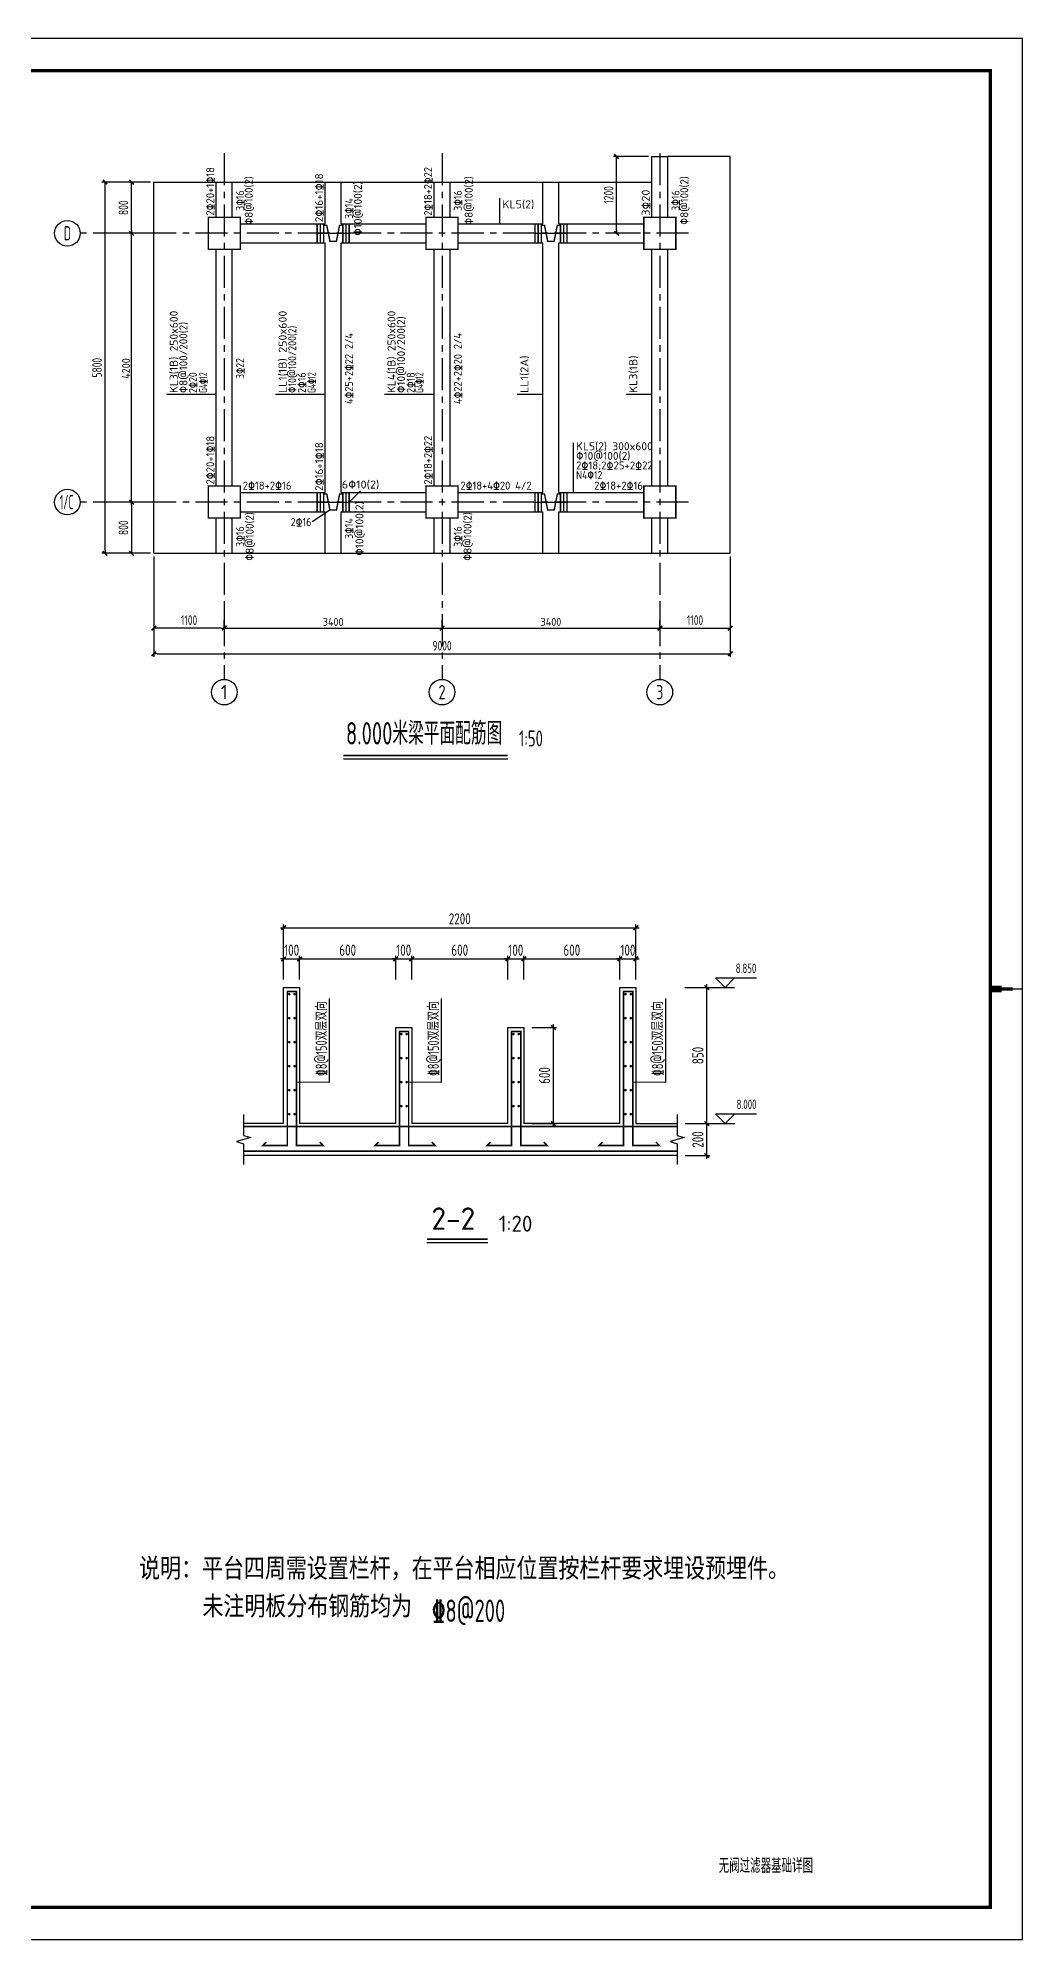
# Model space of a CAD drawing. Extents: x 665703 to 1047784, y -160603 to 92239.
# Drawn here: x 917713 to 948469, y -159392 to -99957 of the extents above; entities that cross this region are included whole.
import ezdxf
from ezdxf.enums import TextEntityAlignment as Align

# ---------------------------------------------------------------- set-up
doc = ezdxf.new("R2010")
doc.units = 0
doc.header["$LTSCALE"] = 800
doc.linetypes.add('CENTER', pattern=[2, 1.25, -0.25, 0.25, -0.25])
doc.layers.get('0').update_dxf_attribs({"linetype": 'CONTINUOUS'})
doc.layers.get('Defpoints').update_dxf_attribs({"linetype": 'CONTINUOUS'})
for name, color, linetype in [('AXIS', 4, 'CENTER'), ('DIM', 2, 'CONTINUOUS'), ('NUM', 7, 'CONTINUOUS'), ('REIN', 1, 'CONTINUOUS'), ('TEXT', 7, 'CONTINUOUS'), ('THIN', 7, 'CONTINUOUS'), ('TK', 7, 'CONTINUOUS'), ('中粗', 3, 'CONTINUOUS'), ('垂直标注', 2, 'CONTINUOUS'), ('垂直钢筋', 7, 'CONTINUOUS'), ('柱', 2, 'CONTINUOUS'), ('水平标注', 2, 'CONTINUOUS'), ('水平钢筋', 7, 'CONTINUOUS'), ('轴线__轴线号和轴圈', 7, 'CONTINUOUS'), ('附加吊筋', 1, 'CONTINUOUS'), ('附加吊筋标', 7, 'CONTINUOUS'), ('附加箍筋', 1, 'CONTINUOUS'), ('附加箍筋标', 7, 'CONTINUOUS')]:
    doc.layers.add(name, color=color, linetype=linetype)
doc.styles.get("Standard").update_dxf_attribs({"font": 'tssdeng.shx', "width": 0.7, "bigfont": 'tssdchn.shx'})
doc.styles.add('title1', font='SIMHEI.TTF', dxfattribs={"width": 0.8})
doc.styles.add('TSSD_Dimension', font='Tssdeng.shx', dxfattribs={"width": 0.75, "bigfont": 'hztxt.shx'})
doc.styles.add('TSSD_Label', font='Tssdeng.shx', dxfattribs={"width": 0.7, "bigfont": 'hztxt.shx'})
doc.styles.add('TSSD_Norm', font='Tssdeng.shx', dxfattribs={"bigfont": 'hztxt.shx'})
doc.dimstyles.new('TSSD_20_100', dxfattribs={"dimtxt": 350, "dimasz": 100, "dimexe": 100, "dimexo": 250, "dimgap": 100, "dimtad": 1, "dimdec": 0, "dimlfac": 0.2, "dimzin": 0, "dimdsep": 46, "dimtxsty": 'TSSD_Dimension', "dimblk": 'ARCHTICK', "dimcen": 0, "dimdle": 100, "dimclrt": 7, "dimadec": 0, "dimazin": 0, "dimtfac": 1, "dimtdec": 0, "dimtix": 1, "dimtmove": 2, "dimatfit": 3, "dimldrblk": 'ARCHTICK', "dimfxl": 0, "dimtolj": 1, "dimtzin": 0, "dimarcsym": 0})
doc.dimstyles.new('TSSD_50_100', dxfattribs={"dimtxt": 300, "dimasz": 100, "dimexe": 100, "dimexo": 100, "dimgap": 100, "dimtad": 1, "dimdec": 0, "dimlfac": 0.5, "dimzin": 0, "dimdsep": 46, "dimtxsty": 'TSSD_Dimension', "dimblk": '_tsdbk', "dimcen": 0, "dimdle": 100, "dimclrt": 7, "dimadec": 0, "dimazin": 0, "dimtfac": 1, "dimtdec": 0, "dimtix": 1, "dimtmove": 2, "dimatfit": 3, "dimldrblk": '_tsdbk', "dimfxl": 0, "dimtolj": 1, "dimtzin": 0, "dimarcsym": 0})

# ---------------------------------------------------------------- blocks, each defined once
blk = doc.blocks.new('_tsdbk')
blk.add_line((-1, 0), (0, 0))
blk.add_lwpolyline([(-0.7, -0.7, 0.5, 0.5, 0), (0.7, 0.7, 0.5, 0.5, 0)], format="xyseb")
blk = doc.blocks.new('*D658')
at = {"layer": 'Defpoints', "color": 0, "transparency": 16777216}
for p in [(921329, -117460), (923529, -117460), (921329, -118397)]:
    blk.add_point(p, dxfattribs=at)
at = {"layer": 'DIM', "color": 0, "lineweight": -2, "transparency": 16777216}
for p, q in [((921329, -117560), (921329, -118497)), ((923529, -117560), (923529, -118497)), ((923429, -118397), (921429, -118397))]:
    blk.add_line(p, q, dxfattribs=at)
at = {"layer": 'DIM', "color": 0, "lineweight": -2, "transparency": 16777216, "xscale": 100, "yscale": 100, "zscale": 100, "rotation": 180}
blk.add_blockref('_tsdbk', (921329, -118397), dxfattribs=at)
at = {"layer": 'DIM', "color": 0, "lineweight": -2, "transparency": 16777216, "xscale": 100, "yscale": 100, "zscale": 100}
blk.add_blockref('_tsdbk', (923529, -118397), dxfattribs=at)
at = {"layer": 'DIM', "color": 7, "transparency": 16777216, "insert": (922429, -118147), "char_height": 300, "attachment_point": 5, "style": 'TSSD_Dimension'}
blk.add_mtext('\\A1;1100', dxfattribs=at)
blk = doc.blocks.new('*D659')
at = {"layer": 'Defpoints', "color": 0, "transparency": 16777216}
for p in [(921329, -114459), (920629, -116059), (921329, -116059)]:
    blk.add_point(p, dxfattribs=at)
at = {"layer": 'DIM', "color": 0, "lineweight": -2, "transparency": 16777216}
for p, q in [((921229, -114459), (920529, -114459)), ((920629, -114559), (920629, -115959)), ((921229, -116059), (920529, -116059))]:
    blk.add_line(p, q, dxfattribs=at)
at = {"layer": 'DIM', "color": 0, "lineweight": -2, "transparency": 16777216, "xscale": 100, "yscale": 100, "zscale": 100}
for p, rotation in [((920629, -114459), 90), ((920629, -116059), 270)]:
    blk.add_blockref('_tsdbk', p, dxfattribs=dict(at, rotation=rotation))
at = {"layer": 'DIM', "color": 7, "transparency": 16777216, "insert": (920379, -115259), "char_height": 300, "attachment_point": 5, "rotation": 90, "style": 'TSSD_Dimension'}
blk.add_mtext('\\A1;800', dxfattribs=at)
blk = doc.blocks.new('*D660')
at = {"layer": 'Defpoints', "color": 0, "transparency": 16777216}
for p in [(937129, -117460), (939329, -117460), (939329, -118397)]:
    blk.add_point(p, dxfattribs=at)
at = {"layer": 'DIM', "color": 0, "lineweight": -2, "transparency": 16777216}
for p, q in [((937129, -117560), (937129, -118497)), ((939329, -117560), (939329, -118497)), ((937229, -118397), (939229, -118397))]:
    blk.add_line(p, q, dxfattribs=at)
at = {"layer": 'DIM', "color": 0, "lineweight": -2, "transparency": 16777216, "xscale": 100, "yscale": 100, "zscale": 100, "rotation": 180}
blk.add_blockref('_tsdbk', (937129, -118397), dxfattribs=at)
at = {"layer": 'DIM', "color": 0, "lineweight": -2, "transparency": 16777216, "xscale": 100, "yscale": 100, "zscale": 100}
blk.add_blockref('_tsdbk', (939329, -118397), dxfattribs=at)
at = {"layer": 'DIM', "color": 7, "transparency": 16777216, "insert": (938229, -118147), "char_height": 300, "attachment_point": 5, "style": 'TSSD_Dimension'}
blk.add_mtext('\\A1;1100', dxfattribs=at)
blk = doc.blocks.new('*D661')
at = {"layer": 'Defpoints', "color": 0, "transparency": 16777216}
for p in [(920629, -104459), (921329, -104459), (921329, -106059)]:
    blk.add_point(p, dxfattribs=at)
at = {"layer": 'DIM', "color": 0, "lineweight": -2, "transparency": 16777216}
for p, q in [((921229, -104459), (920529, -104459)), ((920629, -105959), (920629, -104559)), ((921229, -106059), (920529, -106059))]:
    blk.add_line(p, q, dxfattribs=at)
at = {"layer": 'DIM', "color": 0, "lineweight": -2, "transparency": 16777216, "xscale": 100, "yscale": 100, "zscale": 100}
for p, rotation in [((920629, -104459), 90), ((920629, -106059), 270)]:
    blk.add_blockref('_tsdbk', p, dxfattribs=dict(at, rotation=rotation))
at = {"layer": 'DIM', "color": 7, "transparency": 16777216, "insert": (920379, -105259), "char_height": 300, "attachment_point": 5, "rotation": 90, "style": 'TSSD_Dimension'}
blk.add_mtext('\\A1;800', dxfattribs=at)
blk = doc.blocks.new('*D662')
at = {"layer": 'Defpoints', "color": 0, "transparency": 16777216}
for p in [(919805, -104459), (921329, -104459), (921329, -116059)]:
    blk.add_point(p, dxfattribs=at)
at = {"layer": 'DIM', "color": 0, "lineweight": -2, "transparency": 16777216}
for p, q in [((921229, -104459), (919705, -104459)), ((919805, -115959), (919805, -104559)), ((921229, -116059), (919705, -116059))]:
    blk.add_line(p, q, dxfattribs=at)
at = {"layer": 'DIM', "color": 0, "lineweight": -2, "transparency": 16777216, "xscale": 100, "yscale": 100, "zscale": 100}
for p, rotation in [((919805, -104459), 90), ((919805, -116059), 270)]:
    blk.add_blockref('_tsdbk', p, dxfattribs=dict(at, rotation=rotation))
at = {"layer": 'DIM', "color": 7, "transparency": 16777216, "insert": (919555, -110259), "char_height": 300, "attachment_point": 5, "rotation": 90, "style": 'TSSD_Dimension'}
blk.add_mtext('\\A1;5800', dxfattribs=at)
blk = doc.blocks.new('*D663')
at = {"layer": 'Defpoints', "color": 0, "transparency": 16777216}
for p in [(921329, -116059), (939329, -116059), (939329, -119197)]:
    blk.add_point(p, dxfattribs=at)
at = {"layer": 'DIM', "color": 0, "lineweight": -2, "transparency": 16777216}
for p, q in [((921329, -116159), (921329, -119297)), ((939329, -116159), (939329, -119297)), ((921429, -119197), (939229, -119197))]:
    blk.add_line(p, q, dxfattribs=at)
at = {"layer": 'DIM', "color": 0, "lineweight": -2, "transparency": 16777216, "xscale": 100, "yscale": 100, "zscale": 100, "rotation": 180}
blk.add_blockref('_tsdbk', (921329, -119197), dxfattribs=at)
at = {"layer": 'DIM', "color": 0, "lineweight": -2, "transparency": 16777216, "xscale": 100, "yscale": 100, "zscale": 100}
blk.add_blockref('_tsdbk', (939329, -119197), dxfattribs=at)
at = {"layer": 'DIM', "color": 7, "transparency": 16777216, "insert": (930329, -118947), "char_height": 300, "attachment_point": 5, "style": 'TSSD_Dimension'}
blk.add_mtext('\\A1;9000', dxfattribs=at)
blk = doc.blocks.new('*D664')
at = {"layer": 'Defpoints', "color": 0, "transparency": 16777216}
for p in [(935780, -103659), (936879, -103659), (936629, -106059)]:
    blk.add_point(p, dxfattribs=at)
at = {"layer": 'DIM', "color": 0, "lineweight": -2, "transparency": 16777216}
for p, q in [((936779, -103659), (935680, -103659)), ((935780, -105959), (935780, -103759)), ((936529, -106059), (935680, -106059))]:
    blk.add_line(p, q, dxfattribs=at)
at = {"layer": 'DIM', "color": 0, "lineweight": -2, "transparency": 16777216, "xscale": 100, "yscale": 100, "zscale": 100}
for p, rotation in [((935780, -103659), 90), ((935780, -106059), 270)]:
    blk.add_blockref('_tsdbk', p, dxfattribs=dict(at, rotation=rotation))
at = {"layer": 'DIM', "color": 7, "transparency": 16777216, "insert": (935530, -104859), "char_height": 300, "attachment_point": 5, "rotation": 90, "style": 'TSSD_Dimension'}
blk.add_mtext('\\A1;1200', dxfattribs=at)
blk = doc.blocks.new('_ArchTick')
at = {"color": 0, "const_width": 0.5}
blk.add_lwpolyline([(-0.71, -0.71), (0.71, 0.71)], dxfattribs=at)
blk = doc.blocks.new('*D722')
at = {"layer": 'Defpoints', "color": 0, "transparency": 16777216}
for p in [(932882, -130878), (933805, -130878), (932882, -133878)]:
    blk.add_point(p, dxfattribs=at)
at = {"layer": 'DIM', "color": 0, "lineweight": -2, "transparency": 16777216}
for p, q in [((933132, -130878), (933905, -130878)), ((933805, -133978), (933805, -130778)), ((933132, -133878), (933905, -133878))]:
    blk.add_line(p, q, dxfattribs=at)
at = {"layer": 'DIM', "color": 0, "lineweight": -2, "transparency": 16777216, "xscale": 100, "yscale": 100, "zscale": 100}
for p, rotation in [((933805, -130878), 90), ((933805, -133878), 270)]:
    blk.add_blockref('_ArchTick', p, dxfattribs=dict(at, rotation=rotation))
at = {"layer": 'DIM', "color": 7, "transparency": 16777216, "insert": (933530, -132378), "char_height": 350, "attachment_point": 5, "rotation": 90, "style": 'TSSD_Dimension'}
blk.add_mtext('\\A1;600', dxfattribs=at)
blk = doc.blocks.new('*D723')
at = {"layer": 'Defpoints', "color": 0, "transparency": 16777216}
for p in [(925882, -128734), (925382, -129628), (925882, -129628)]:
    blk.add_point(p, dxfattribs=at)
at = {"layer": 'DIM', "color": 0, "lineweight": -2, "transparency": 16777216}
for p, q in [((925382, -128734), (925282, -128734)), ((925382, -129378), (925382, -128634)), ((925382, -128734), (925882, -128734)), ((925882, -129378), (925882, -128634)), ((925882, -128734), (925982, -128734))]:
    blk.add_line(p, q, dxfattribs=at)
at = {"layer": 'DIM', "color": 0, "lineweight": -2, "transparency": 16777216, "xscale": 100, "yscale": 100, "zscale": 100}
blk.add_blockref('_ArchTick', (925382, -128734), dxfattribs=at)
at = {"layer": 'DIM', "color": 0, "lineweight": -2, "transparency": 16777216, "xscale": 100, "yscale": 100, "zscale": 100, "rotation": 180}
blk.add_blockref('_ArchTick', (925882, -128734), dxfattribs=at)
at = {"layer": 'DIM', "color": 7, "transparency": 16777216, "insert": (925632, -128459), "char_height": 350, "attachment_point": 5, "style": 'TSSD_Dimension'}
blk.add_mtext('\\A1;100', dxfattribs=at)
blk = doc.blocks.new('*D724')
at = {"layer": 'Defpoints', "color": 0, "transparency": 16777216}
for p in [(928882, -128734), (925882, -129628), (928882, -129628)]:
    blk.add_point(p, dxfattribs=at)
at = {"layer": 'DIM', "color": 0, "lineweight": -2, "transparency": 16777216}
for p, q in [((925782, -128734), (928982, -128734)), ((925882, -129378), (925882, -128634)), ((928882, -129378), (928882, -128634))]:
    blk.add_line(p, q, dxfattribs=at)
at = {"layer": 'DIM', "color": 0, "lineweight": -2, "transparency": 16777216, "xscale": 100, "yscale": 100, "zscale": 100, "rotation": 180}
blk.add_blockref('_ArchTick', (925882, -128734), dxfattribs=at)
at = {"layer": 'DIM', "color": 0, "lineweight": -2, "transparency": 16777216, "xscale": 100, "yscale": 100, "zscale": 100}
blk.add_blockref('_ArchTick', (928882, -128734), dxfattribs=at)
at = {"layer": 'DIM', "color": 7, "transparency": 16777216, "insert": (927382, -128459), "char_height": 350, "attachment_point": 5, "style": 'TSSD_Dimension'}
blk.add_mtext('\\A1;600', dxfattribs=at)
blk = doc.blocks.new('*D725')
at = {"layer": 'Defpoints', "color": 0, "transparency": 16777216}
for p in [(929382, -128734), (928882, -129628), (929382, -129628)]:
    blk.add_point(p, dxfattribs=at)
at = {"layer": 'DIM', "color": 0, "lineweight": -2, "transparency": 16777216}
for p, q in [((928882, -128734), (928782, -128734)), ((928882, -129378), (928882, -128634)), ((928882, -128734), (929382, -128734)), ((929382, -129378), (929382, -128634)), ((929382, -128734), (929482, -128734))]:
    blk.add_line(p, q, dxfattribs=at)
at = {"layer": 'DIM', "color": 0, "lineweight": -2, "transparency": 16777216, "xscale": 100, "yscale": 100, "zscale": 100}
blk.add_blockref('_ArchTick', (928882, -128734), dxfattribs=at)
at = {"layer": 'DIM', "color": 0, "lineweight": -2, "transparency": 16777216, "xscale": 100, "yscale": 100, "zscale": 100, "rotation": 180}
blk.add_blockref('_ArchTick', (929382, -128734), dxfattribs=at)
at = {"layer": 'DIM', "color": 7, "transparency": 16777216, "insert": (929132, -128459), "char_height": 350, "attachment_point": 5, "style": 'TSSD_Dimension'}
blk.add_mtext('\\A1;100', dxfattribs=at)
blk = doc.blocks.new('*D726')
at = {"layer": 'Defpoints', "color": 0, "transparency": 16777216}
for p in [(932382, -128734), (929382, -129628), (932382, -129628)]:
    blk.add_point(p, dxfattribs=at)
at = {"layer": 'DIM', "color": 0, "lineweight": -2, "transparency": 16777216}
for p, q in [((929282, -128734), (932482, -128734)), ((929382, -129378), (929382, -128634)), ((932382, -129378), (932382, -128634))]:
    blk.add_line(p, q, dxfattribs=at)
at = {"layer": 'DIM', "color": 0, "lineweight": -2, "transparency": 16777216, "xscale": 100, "yscale": 100, "zscale": 100, "rotation": 180}
blk.add_blockref('_ArchTick', (929382, -128734), dxfattribs=at)
at = {"layer": 'DIM', "color": 0, "lineweight": -2, "transparency": 16777216, "xscale": 100, "yscale": 100, "zscale": 100}
blk.add_blockref('_ArchTick', (932382, -128734), dxfattribs=at)
at = {"layer": 'DIM', "color": 7, "transparency": 16777216, "insert": (930882, -128459), "char_height": 350, "attachment_point": 5, "style": 'TSSD_Dimension'}
blk.add_mtext('\\A1;600', dxfattribs=at)
blk = doc.blocks.new('*D727')
at = {"layer": 'Defpoints', "color": 0, "transparency": 16777216}
for p in [(932882, -128734), (932382, -129628), (932882, -129628)]:
    blk.add_point(p, dxfattribs=at)
at = {"layer": 'DIM', "color": 0, "lineweight": -2, "transparency": 16777216}
for p, q in [((932382, -128734), (932282, -128734)), ((932382, -129378), (932382, -128634)), ((932382, -128734), (932882, -128734)), ((932882, -129378), (932882, -128634)), ((932882, -128734), (932982, -128734))]:
    blk.add_line(p, q, dxfattribs=at)
at = {"layer": 'DIM', "color": 0, "lineweight": -2, "transparency": 16777216, "xscale": 100, "yscale": 100, "zscale": 100}
blk.add_blockref('_ArchTick', (932382, -128734), dxfattribs=at)
at = {"layer": 'DIM', "color": 0, "lineweight": -2, "transparency": 16777216, "xscale": 100, "yscale": 100, "zscale": 100, "rotation": 180}
blk.add_blockref('_ArchTick', (932882, -128734), dxfattribs=at)
at = {"layer": 'DIM', "color": 7, "transparency": 16777216, "insert": (932632, -128459), "char_height": 350, "attachment_point": 5, "style": 'TSSD_Dimension'}
blk.add_mtext('\\A1;100', dxfattribs=at)
blk = doc.blocks.new('*D728')
at = {"layer": 'Defpoints', "color": 0, "transparency": 16777216}
for p in [(935882, -128734), (932882, -129628), (935882, -129628)]:
    blk.add_point(p, dxfattribs=at)
at = {"layer": 'DIM', "color": 0, "lineweight": -2, "transparency": 16777216}
for p, q in [((932782, -128734), (935982, -128734)), ((932882, -129378), (932882, -128634)), ((935882, -129378), (935882, -128634))]:
    blk.add_line(p, q, dxfattribs=at)
at = {"layer": 'DIM', "color": 0, "lineweight": -2, "transparency": 16777216, "xscale": 100, "yscale": 100, "zscale": 100, "rotation": 180}
blk.add_blockref('_ArchTick', (932882, -128734), dxfattribs=at)
at = {"layer": 'DIM', "color": 0, "lineweight": -2, "transparency": 16777216, "xscale": 100, "yscale": 100, "zscale": 100}
blk.add_blockref('_ArchTick', (935882, -128734), dxfattribs=at)
at = {"layer": 'DIM', "color": 7, "transparency": 16777216, "insert": (934382, -128459), "char_height": 350, "attachment_point": 5, "style": 'TSSD_Dimension'}
blk.add_mtext('\\A1;600', dxfattribs=at)
blk = doc.blocks.new('*D729')
at = {"layer": 'Defpoints', "color": 0, "transparency": 16777216}
for p in [(936382, -128734), (935882, -129628), (936382, -129628)]:
    blk.add_point(p, dxfattribs=at)
at = {"layer": 'DIM', "color": 0, "lineweight": -2, "transparency": 16777216}
for p, q in [((935882, -128734), (935782, -128734)), ((935882, -129378), (935882, -128634)), ((935882, -128734), (936382, -128734)), ((936382, -129378), (936382, -128634)), ((936382, -128734), (936482, -128734))]:
    blk.add_line(p, q, dxfattribs=at)
at = {"layer": 'DIM', "color": 0, "lineweight": -2, "transparency": 16777216, "xscale": 100, "yscale": 100, "zscale": 100}
blk.add_blockref('_ArchTick', (935882, -128734), dxfattribs=at)
at = {"layer": 'DIM', "color": 0, "lineweight": -2, "transparency": 16777216, "xscale": 100, "yscale": 100, "zscale": 100, "rotation": 180}
blk.add_blockref('_ArchTick', (936382, -128734), dxfattribs=at)
at = {"layer": 'DIM', "color": 7, "transparency": 16777216, "insert": (936132, -128459), "char_height": 350, "attachment_point": 5, "style": 'TSSD_Dimension'}
blk.add_mtext('\\A1;100', dxfattribs=at)
blk = doc.blocks.new('*D730')
at = {"layer": 'Defpoints', "color": 0, "transparency": 16777216}
for p in [(936382, -127759), (925382, -129628), (936382, -129628)]:
    blk.add_point(p, dxfattribs=at)
at = {"layer": 'DIM', "color": 0, "lineweight": -2, "transparency": 16777216}
for p, q in [((925282, -127759), (936482, -127759)), ((925382, -129378), (925382, -127659)), ((936382, -129378), (936382, -127659))]:
    blk.add_line(p, q, dxfattribs=at)
at = {"layer": 'DIM', "color": 0, "lineweight": -2, "transparency": 16777216, "xscale": 100, "yscale": 100, "zscale": 100, "rotation": 180}
blk.add_blockref('_ArchTick', (925382, -127759), dxfattribs=at)
at = {"layer": 'DIM', "color": 0, "lineweight": -2, "transparency": 16777216, "xscale": 100, "yscale": 100, "zscale": 100}
blk.add_blockref('_ArchTick', (936382, -127759), dxfattribs=at)
at = {"layer": 'DIM', "color": 7, "transparency": 16777216, "insert": (930882, -127484), "char_height": 350, "attachment_point": 5, "style": 'TSSD_Dimension'}
blk.add_mtext('\\A1;2200', dxfattribs=at)
blk = doc.blocks.new('*D731')
at = {"layer": 'Defpoints', "color": 0, "transparency": 16777216}
for p in [(937663, -129628), (938594, -129628), (937673, -133878)]:
    blk.add_point(p, dxfattribs=at)
at = {"layer": 'DIM', "color": 0, "lineweight": -2, "transparency": 16777216}
for p, q in [((938594, -133978), (938594, -129528)), ((937913, -129628), (938694, -129628)), ((937923, -133878), (938694, -133878))]:
    blk.add_line(p, q, dxfattribs=at)
at = {"layer": 'DIM', "color": 0, "lineweight": -2, "transparency": 16777216, "xscale": 100, "yscale": 100, "zscale": 100}
for p, rotation in [((938594, -129628), 90), ((938594, -133878), 270)]:
    blk.add_blockref('_ArchTick', p, dxfattribs=dict(at, rotation=rotation))
at = {"layer": 'DIM', "color": 7, "transparency": 16777216, "insert": (938319, -131753), "char_height": 350, "attachment_point": 5, "rotation": 90, "style": 'TSSD_Dimension'}
blk.add_mtext('\\A1;850', dxfattribs=at)
blk = doc.blocks.new('*D732')
at = {"layer": 'Defpoints', "color": 0, "transparency": 16777216}
for p in [(937673, -133878), (938594, -133878), (937673, -134878)]:
    blk.add_point(p, dxfattribs=at)
at = {"layer": 'DIM', "color": 0, "lineweight": -2, "transparency": 16777216}
for p, q in [((937923, -133878), (938694, -133878)), ((938594, -134978), (938594, -133778)), ((937923, -134878), (938694, -134878))]:
    blk.add_line(p, q, dxfattribs=at)
at = {"layer": 'DIM', "color": 0, "lineweight": -2, "transparency": 16777216, "xscale": 100, "yscale": 100, "zscale": 100}
for p, rotation in [((938594, -133878), 90), ((938594, -134878), 270)]:
    blk.add_blockref('_ArchTick', p, dxfattribs=dict(at, rotation=rotation))
at = {"layer": 'DIM', "color": 7, "transparency": 16777216, "insert": (938319, -134378), "char_height": 350, "attachment_point": 5, "rotation": 90, "style": 'TSSD_Dimension'}
blk.add_mtext('\\A1;200', dxfattribs=at)
blk = doc.blocks.new('MI')
at = {"layer": 'TK'}
for points, const_width in [([(42050, 58400), (42050, 58750)], 200), ([(42050, 58400), (42050, 59100)], 100), ([(42050, 59400), (42050, 58400)], 35), ([(0, 29700), (2500, 29700)], 35), ([(2500, 29700), (850, 29700)], 100), ([(2500, 29700), (1675, 29700)], 200), ([(83100, 29700), (83450, 29700)], 200), ([(83100, 29700), (83800, 29700)], 100), ([(84100, 29700), (83100, 29700)], 35), ([(42050, 1000), (42050, 650)], 200), ([(42050, 1000), (42050, 300)], 100), ([(42050, 0), (42050, 1000)], 35)]:
    blk.add_lwpolyline(points, dxfattribs=dict(at, const_width=const_width))

msp = doc.modelspace()

# ---------------------------------------------------------------- linework, layer by layer
at = {"layer": 'AXIS'}
for p, q in [((923529.1, -103559.2), (923529.1, -119997.6)), ((930329.1, -103559.2), (930329.1, -119997.6)), ((937129.1, -103559.2), (937129.1, -119997.6)), ((938029.1, -106059.2), (919029.1, -106059.2)), ((938029.1, -114459.2), (919029.1, -114459.2))]:
    msp.add_line(p, q, dxfattribs=at)
at = {"layer": 'DIM'}
for p, q in [((920628.9, -106059.2), (920378.9, -106059.2)), ((920628.9, -114459.2), (920628.9, -106059.2)), ((920628.9, -114459.2), (920378.9, -114459.2)), ((923529.1, -118397.4), (923529.1, -118147.4)), ((930329.1, -118397.4), (930329.1, -118147.4)), ((930329.1, -118397.4), (930329.1, -118147.4)), ((937129.1, -118397.4), (937129.1, -118147.4)), ((923529.1, -118397.4), (930329.1, -118397.4)), ((930329.1, -118397.4), (937129.1, -118397.4))]:
    msp.add_line(p, q, dxfattribs=at)
at = {"layer": 'DIM', "const_width": 45}
for points in [[(920698.9, -106129.2), (920558.9, -105989.2)], [(920698.9, -114529.2), (920558.9, -114389.2)], [(923459.1, -118467.4), (923599.1, -118327.4)], [(930259.1, -118467.4), (930399.1, -118327.4)], [(930259.1, -118467.4), (930399.1, -118327.4)], [(937059.1, -118467.4), (937199.1, -118327.4)]]:
    msp.add_lwpolyline(points, dxfattribs=at)
at = {"layer": 'NUM'}
for points in [[(927248.5, -122379.5, 50, 50, 0), (932382, -122379.5, 50, 50, 0)], [(929858.2, -137495.6, 50, 50, 0), (931753.6, -137495.6, 50, 50, 0)]]:
    msp.add_lwpolyline(points, format="xyseb", dxfattribs=at)
for points in [[(927248.5, -122479.5), (932382, -122479.5)], [(929858.2, -137595.6), (931753.6, -137595.6)]]:
    msp.add_lwpolyline(points, dxfattribs=at)
at = {"layer": 'REIN'}
for points in [[(924843.2, -134458.4, 50, 50, 0), (924737.1, -134564.5, 50, 50, 0), (925496.6, -134564.5, 50, 50, 0), (925496.6, -129755.3, 50, 50, 0), (925785.9, -129755.3, 50, 50, 0), (925785.9, -134564.5, 50, 50, 0), (926613.3, -134564.5, 50, 50, 0), (926507.3, -134458.4, 50, 50, 0)], [(935343.2, -134458.4, 50, 50, 0), (935237.1, -134564.5, 50, 50, 0), (935996.6, -134564.5, 50, 50, 0), (935996.6, -129755.3, 50, 50, 0), (936285.9, -129755.3, 50, 50, 0), (936285.9, -134564.5, 50, 50, 0), (937113.3, -134564.5, 50, 50, 0), (937007.3, -134458.4, 50, 50, 0)], [(928343.2, -134458.4, 50, 50, 0), (928237.1, -134564.5, 50, 50, 0), (928996.6, -134564.5, 50, 50, 0), (928996.6, -131005.3, 50, 50, 0), (929285.9, -131005.3, 50, 50, 0), (929285.9, -134564.5, 50, 50, 0), (930113.3, -134564.5, 50, 50, 0), (930007.3, -134458.4, 50, 50, 0)], [(931843.2, -134458.4, 50, 50, 0), (931737.1, -134564.5, 50, 50, 0), (932496.6, -134564.5, 50, 50, 0), (932496.6, -131005.3, 50, 50, 0), (932785.9, -131005.3, 50, 50, 0), (932785.9, -134564.5, 50, 50, 0), (933613.3, -134564.5, 50, 50, 0), (933507.3, -134458.4, 50, 50, 0)]]:
    msp.add_lwpolyline(points, format="xyseb", dxfattribs=at)
for points in [[(925576.6, -129834, 40, 40, 1), (925536.6, -129834, 40, 40, 1)], [(925703.6, -129834, 40, 40, -1), (925743.6, -129834, 40, 40, -1)], [(936076.6, -129834, 40, 40, 1), (936036.6, -129834, 40, 40, 1)], [(936203.6, -129834, 40, 40, -1), (936243.6, -129834, 40, 40, -1)], [(925576.6, -130584, 40, 40, 1), (925536.6, -130584, 40, 40, 1)], [(925703.6, -130584, 40, 40, -1), (925743.6, -130584, 40, 40, -1)], [(936076.6, -130584, 40, 40, 1), (936036.6, -130584, 40, 40, 1)], [(936203.6, -130584, 40, 40, -1), (936243.6, -130584, 40, 40, -1)], [(925576.6, -131334, 40, 40, 1), (925536.6, -131334, 40, 40, 1)], [(925703.6, -131334, 40, 40, -1), (925743.6, -131334, 40, 40, -1)], [(929076.6, -131084, 40, 40, 1), (929036.6, -131084, 40, 40, 1)], [(929203.6, -131084, 40, 40, -1), (929243.6, -131084, 40, 40, -1)], [(932576.6, -131084, 40, 40, 1), (932536.6, -131084, 40, 40, 1)], [(932703.6, -131084, 40, 40, -1), (932743.6, -131084, 40, 40, -1)], [(936076.6, -131334, 40, 40, 1), (936036.6, -131334, 40, 40, 1)], [(936203.6, -131334, 40, 40, -1), (936243.6, -131334, 40, 40, -1)], [(929076.6, -131834, 40, 40, 1), (929036.6, -131834, 40, 40, 1)], [(929203.6, -131834, 40, 40, -1), (929243.6, -131834, 40, 40, -1)], [(932576.6, -131834, 40, 40, 1), (932536.6, -131834, 40, 40, 1)], [(932703.6, -131834, 40, 40, -1), (932743.6, -131834, 40, 40, -1)], [(925576.6, -132084, 40, 40, 1), (925536.6, -132084, 40, 40, 1)], [(925703.6, -132084, 40, 40, -1), (925743.6, -132084, 40, 40, -1)], [(936076.6, -132084, 40, 40, 1), (936036.6, -132084, 40, 40, 1)], [(936203.6, -132084, 40, 40, -1), (936243.6, -132084, 40, 40, -1)], [(925576.6, -132834, 40, 40, 1), (925536.6, -132834, 40, 40, 1)], [(925703.6, -132834, 40, 40, -1), (925743.6, -132834, 40, 40, -1)], [(929076.6, -132584, 40, 40, 1), (929036.6, -132584, 40, 40, 1)], [(929203.6, -132584, 40, 40, -1), (929243.6, -132584, 40, 40, -1)], [(932576.6, -132584, 40, 40, 1), (932536.6, -132584, 40, 40, 1)], [(932703.6, -132584, 40, 40, -1), (932743.6, -132584, 40, 40, -1)], [(936076.6, -132834, 40, 40, 1), (936036.6, -132834, 40, 40, 1)], [(936203.6, -132834, 40, 40, -1), (936243.6, -132834, 40, 40, -1)], [(925576.6, -133584, 40, 40, 1), (925536.6, -133584, 40, 40, 1)], [(925703.6, -133584, 40, 40, -1), (925743.6, -133584, 40, 40, -1)], [(929076.6, -133334, 40, 40, 1), (929036.6, -133334, 40, 40, 1)], [(929203.6, -133334, 40, 40, -1), (929243.6, -133334, 40, 40, -1)], [(932576.6, -133334, 40, 40, 1), (932536.6, -133334, 40, 40, 1)], [(932703.6, -133334, 40, 40, -1), (932743.6, -133334, 40, 40, -1)], [(936076.6, -133584, 40, 40, 1), (936036.6, -133584, 40, 40, 1)], [(936203.6, -133584, 40, 40, -1), (936243.6, -133584, 40, 40, -1)]]:
    msp.add_lwpolyline(points, format="xyseb", close=True, dxfattribs=at)
at = {"layer": 'REIN', "const_width": 50}
for points in [[(924132.4, -133968.9), (937673.1, -133968.9)], [(924132.4, -134744.9), (937673.1, -134744.9)]]:
    msp.add_lwpolyline(points, dxfattribs=at)
at = {"layer": 'THIN'}
for p, q in [((939165.4, -129628.3), (938865.4, -129328.3)), ((938865.4, -129328.3), (939465.4, -129328.3)), ((939165.4, -129628.3), (939465.4, -129328.3)), ((939465.4, -129328.3), (940143.9, -129328.3)), ((938694, -129628.3), (939465.4, -129628.3)), ((939165.4, -129628.3), (939165.4, -129628.3)), ((939170.5, -133878.3), (938870.5, -133578.3)), ((938870.5, -133578.3), (939470.5, -133578.3)), ((939170.5, -133878.3), (939470.5, -133578.3)), ((939470.5, -133578.3), (940148.9, -133578.3)), ((938699.1, -133878.3), (939470.5, -133878.3)), ((939170.5, -133878.3), (939170.5, -133878.3))]:
    msp.add_line(p, q, dxfattribs=at)
for points in [[(924132.4, -133598.3), (924132.4, -134248.3), (924352.4, -134318.3), (923912.4, -134438.3), (924132.4, -134508.3), (924132.4, -135158.3)], [(937673.1, -133598.3), (937673.1, -134248.3), (937893.1, -134318.3), (937453.1, -134438.3), (937673.1, -134508.3), (937673.1, -135158.3)]]:
    msp.add_lwpolyline(points, dxfattribs=at)
at = {"layer": 'TK', "color": 2}
msp.add_lwpolyline([(948451.9, -99974.7), (864351.9, -99974.7), (864351.9, -159374.7), (948451.9, -159374.7)], close=True, dxfattribs=at)
at = {"layer": 'TK', "color": 2, "const_width": 100}
msp.add_lwpolyline([(866851.9, -100974.7), (947451.9, -100974.7), (947451.9, -158374.7), (866851.9, -158374.7)], close=True, dxfattribs=at)
at = {"layer": '中粗'}
for p, q in [((936879.1, -105559.2), (936879.1, -103659.2)), ((936879.1, -103659.2), (937379.1, -103659.2)), ((937379.1, -105559.2), (937379.1, -103659.2)), ((939329.1, -103659.2), (937379.1, -103659.2)), ((939329.1, -116059.2), (939329.1, -103659.2)), ((921329.1, -116059.2), (921329.1, -104459.2)), ((921329.1, -104459.2), (936879.1, -104459.2)), ((923279.1, -105559.2), (923279.1, -104459.2)), ((923279.1, -104459.2), (923779.1, -104459.2)), ((923779.1, -105559.2), (923779.1, -104459.2)), ((926679.1, -105759.2), (926679.1, -104459.2)), ((926679.1, -104459.2), (927179.1, -104459.2)), ((927179.1, -105759.2), (927179.1, -104459.2)), ((930079.1, -105559.2), (930079.1, -104459.2)), ((930079.1, -104459.2), (930579.1, -104459.2)), ((930579.1, -105559.2), (930579.1, -104459.2)), ((933479.1, -105759.2), (933479.1, -104459.2)), ((933479.1, -104459.2), (933979.1, -104459.2)), ((933979.1, -105759.2), (933979.1, -104459.2)), ((924029.1, -105759.2), (926679.1, -105759.2)), ((927179.1, -105759.2), (929829.1, -105759.2)), ((930829.1, -105759.2), (933479.1, -105759.2)), ((933979.1, -105759.2), (936629.1, -105759.2)), ((924029.1, -106359.2), (926679.1, -106359.2)), ((926679.1, -114159.2), (926679.1, -106359.2)), ((927179.1, -114159.2), (927179.1, -106359.2)), ((927179.1, -106359.2), (929829.1, -106359.2)), ((930829.1, -106359.2), (933479.1, -106359.2)), ((933479.1, -114159.2), (933479.1, -106359.2)), ((933979.1, -114159.2), (933979.1, -106359.2)), ((933979.1, -106359.2), (936629.1, -106359.2)), ((923279.1, -113959.2), (923279.1, -106559.2)), ((923779.1, -113959.2), (923779.1, -106559.2)), ((930079.1, -113959.2), (930079.1, -106559.2)), ((930579.1, -113959.2), (930579.1, -106559.2)), ((936879.1, -113959.2), (936879.1, -106559.2)), ((937379.1, -113959.2), (937379.1, -106559.2)), ((924029.1, -114159.2), (926679.1, -114159.2)), ((927179.1, -114159.2), (929829.1, -114159.2)), ((930829.1, -114159.2), (933479.1, -114159.2)), ((933979.1, -114159.2), (936629.1, -114159.2)), ((923279.1, -116059.2), (923279.1, -114959.2)), ((923779.1, -116059.2), (923779.1, -114959.2)), ((924029.1, -114759.2), (926679.1, -114759.2)), ((926679.1, -116059.2), (926679.1, -114759.2)), ((927179.1, -116059.2), (927179.1, -114759.2)), ((927179.1, -114759.2), (929829.1, -114759.2)), ((930079.1, -116059.2), (930079.1, -114959.2)), ((930579.1, -116059.2), (930579.1, -114959.2)), ((930829.1, -114759.2), (933479.1, -114759.2)), ((933479.1, -116059.2), (933479.1, -114759.2)), ((933979.1, -116059.2), (933979.1, -114759.2)), ((933979.1, -114759.2), (936629.1, -114759.2)), ((936879.1, -116059.2), (936879.1, -114959.2)), ((937379.1, -116059.2), (937379.1, -114959.2)), ((921329.1, -116059.2), (939329.1, -116059.2)), ((923279.1, -116059.2), (923779.1, -116059.2)), ((926679.1, -116059.2), (927179.1, -116059.2)), ((930079.1, -116059.2), (930579.1, -116059.2)), ((933479.1, -116059.2), (933979.1, -116059.2)), ((936879.1, -116059.2), (937379.1, -116059.2)), ((925381.9, -133878.3), (925381.9, -129628.3)), ((925381.9, -129628.3), (925881.9, -129628.3)), ((925881.9, -129628.3), (925881.9, -133878.3)), ((935881.9, -133878.3), (935881.9, -129628.3)), ((935881.9, -129628.3), (936381.9, -129628.3)), ((936381.9, -129628.3), (936381.9, -133878.3)), ((928881.9, -133878.3), (928881.9, -130878.3)), ((928881.9, -130878.3), (929381.9, -130878.3)), ((929381.9, -130878.3), (929381.9, -133878.3)), ((932381.9, -133878.3), (932381.9, -130878.3)), ((932381.9, -130878.3), (932881.9, -130878.3)), ((932881.9, -130878.3), (932881.9, -133878.3)), ((925381.9, -133878.3), (924132.4, -133878.3)), ((928881.9, -133878.3), (925881.9, -133878.3)), ((932381.9, -133878.3), (929381.9, -133878.3)), ((935881.9, -133878.3), (932881.9, -133878.3)), ((936381.9, -133878.3), (937673.1, -133878.3)), ((937673.1, -134878.3), (924132.4, -134878.3))]:
    msp.add_line(p, q, dxfattribs=at)
at = {"layer": '垂直标注'}
for p, q in [((923279.1, -111099.2), (921729.1, -111099.2)), ((926679.1, -111099.2), (925129.1, -111099.2)), ((930079.1, -111099.2), (928529.1, -111099.2)), ((933479.1, -111099.2), (932679.1, -111099.2)), ((936879.1, -111099.2), (936079.1, -111099.2))]:
    msp.add_line(p, q, dxfattribs=at)
at = {"layer": '柱', "const_width": 45}
for points in [[(923029.1, -105559.2), (923029.1, -106559.2), (924029.1, -106559.2), (924029.1, -105559.2), (923029.1, -105559.2)], [(929829.1, -105559.2), (929829.1, -106559.2), (930829.1, -106559.2), (930829.1, -105559.2), (929829.1, -105559.2)], [(936629.1, -105559.2), (936629.1, -106559.2), (937629.1, -106559.2), (937629.1, -105559.2), (936629.1, -105559.2)], [(923029.1, -113959.2), (923029.1, -114959.2), (924029.1, -114959.2), (924029.1, -113959.2), (923029.1, -113959.2)], [(929829.1, -113959.2), (929829.1, -114959.2), (930829.1, -114959.2), (930829.1, -113959.2), (929829.1, -113959.2)], [(936629.1, -113959.2), (936629.1, -114959.2), (937629.1, -114959.2), (937629.1, -113959.2), (936629.1, -113959.2)]]:
    msp.add_lwpolyline(points, dxfattribs=at)
at = {"layer": '水平标注'}
for p, q in [((932136.9, -105759.2), (932136.9, -104959.2)), ((934438.3, -114159.2), (934438.3, -112609.2))]:
    msp.add_line(p, q, dxfattribs=at)
at = {"layer": '水平钢筋'}
for p, q in [((926814.4, -132586.1), (926814.4, -129968.8)), ((930314.4, -132586.1), (930314.4, -129968.8)), ((937314.4, -132586.1), (937314.4, -129968.8)), ((925785.9, -132575.1), (926814.4, -132586.1)), ((929285.9, -132575.1), (930314.4, -132586.1)), ((936285.9, -132575.1), (937314.4, -132586.1))]:
    msp.add_line(p, q, dxfattribs=at)
at = {"layer": '轴线__轴线号和轴圈'}
for centre in [(918629.1, -106059.2), (918629.1, -114459.2), (923529.1, -120397.6), (930329.1, -120397.6), (937129.1, -120397.6)]:
    msp.add_circle(centre, 400, dxfattribs=at)
at = {"layer": '附加吊筋', "const_width": 45}
for points in [[(926629.1, -105809.2), (926729.1, -105809.2), (926829.1, -106309.2), (927029.1, -106309.2), (927129.1, -105809.2), (927229.1, -105809.2)], [(933429.1, -105809.2), (933529.1, -105809.2), (933629.1, -106309.2), (933829.1, -106309.2), (933929.1, -105809.2), (934029.1, -105809.2)], [(926629.1, -114209.2), (926729.1, -114209.2), (926829.1, -114709.2), (927029.1, -114709.2), (927129.1, -114209.2), (927229.1, -114209.2)], [(933429.1, -114209.2), (933529.1, -114209.2), (933629.1, -114709.2), (933829.1, -114709.2), (933929.1, -114209.2), (934029.1, -114209.2)]]:
    msp.add_lwpolyline(points, dxfattribs=at)
at = {"layer": '附加吊筋标'}
msp.add_line((926829.1, -114709.2), (926275.6, -115071.1), dxfattribs=at)
at = {"layer": '附加箍筋', "const_width": 45}
for points in [[(926429.1, -106359.2), (926429.1, -105759.2)], [(926529.1, -106359.2), (926529.1, -105759.2)], [(926629.1, -106359.2), (926629.1, -105759.2)], [(927229.1, -106359.2), (927229.1, -105759.2)], [(927329.1, -106359.2), (927329.1, -105759.2)], [(927429.1, -106359.2), (927429.1, -105759.2)], [(933229.1, -106359.2), (933229.1, -105759.2)], [(933329.1, -106359.2), (933329.1, -105759.2)], [(933429.1, -106359.2), (933429.1, -105759.2)], [(934029.1, -106359.2), (934029.1, -105759.2)], [(934129.1, -106359.2), (934129.1, -105759.2)], [(934229.1, -106359.2), (934229.1, -105759.2)], [(926429.1, -114759.2), (926429.1, -114159.2)], [(926529.1, -114759.2), (926529.1, -114159.2)], [(926629.1, -114759.2), (926629.1, -114159.2)], [(927229.1, -114759.2), (927229.1, -114159.2)], [(927329.1, -114759.2), (927329.1, -114159.2)], [(927429.1, -114759.2), (927429.1, -114159.2)], [(933229.1, -114759.2), (933229.1, -114159.2)], [(933329.1, -114759.2), (933329.1, -114159.2)], [(933429.1, -114759.2), (933429.1, -114159.2)], [(934029.1, -114759.2), (934029.1, -114159.2)], [(934129.1, -114759.2), (934129.1, -114159.2)], [(934229.1, -114759.2), (934229.1, -114159.2)]]:
    msp.add_lwpolyline(points, dxfattribs=at)
at = {"layer": '附加箍筋标'}
for p, q in [((926429.1, -106059.2), (927429.1, -106059.2)), ((933229.1, -106059.2), (934229.1, -106059.2)), ((927429.1, -114459.2), (927782.7, -114105.6)), ((926429.1, -114459.2), (927429.1, -114459.2)), ((933229.1, -114459.2), (934229.1, -114459.2))]:
    msp.add_line(p, q, dxfattribs=at)

# ---------------------------------------------------------------- block references
at = {"layer": 'TK', "color": 2}
msp.add_blockref('MI', (864351.9, -159374.7), dxfattribs=at)

# ---------------------------------------------------------------- texts
at = {"color": 1, "style": 'title1', "width": 0.6}
msp.add_text('无阀过滤器基础详图', height=400, dxfattribs=at).set_placement((940441.6, -157049.4), align=Align.MIDDLE)
at = {"layer": 'DIM', "width": 0.910001}
msp.add_text('4200', height=250, rotation=90, dxfattribs=at).set_placement((920585.2, -110609.2), (920585.2, -109961.7), align=Align.FIT)
for p, p2 in [((926605.4, -118327.4), (927252.9, -118327.4)), ((933405.4, -118327.4), (934052.9, -118327.4))]:
    msp.add_text('3400', height=250, dxfattribs=at).set_placement(p, p2, align=Align.FIT)
at = {"layer": 'NUM', "style": 'TSSD_Norm', "width": 0.7}
for s, height, p in [('8.000米梁平面配筋图', 700, (927327.9, -122245)), ('1:50', 500, (932732, -122245))]:
    msp.add_text(s, height=height, dxfattribs=at).set_placement(p, align=Align.BOTTOM_LEFT)
at = {"layer": 'NUM', "style": 'TSSD_Norm'}
for s, height, p in [('2-2', 700, (929998.2, -137409.5)), ('1:20', 500, (932103.6, -137409.5))]:
    msp.add_text(s, height=height, dxfattribs=at).set_placement(p, align=Align.BOTTOM_LEFT)
at = {"layer": 'NUM', "color": 1, "style": 'title1', "width": 0.8}
for s, p in [('说明：平台四周需设置栏杆，在平台相应位置按栏杆要求埋设预埋件。', (920868.1, -148066.4)), ('未注明板分布钢筋均为', (922847.1, -149249.6))]:
    msp.add_text(s, height=600, dxfattribs=at).set_placement(p)
at = {"layer": 'TEXT', "style": 'TSSD_Norm', "width": 0.7}
for p in [(926733, -132391.3), (930233, -132391.3), (937233, -132391.3)]:
    msp.add_text('%%1328@150双层双向', height=350, rotation=90, dxfattribs=at).set_placement(p)
at = {"layer": 'TEXT', "color": 1, "style": 'TSSD_Norm', "width": 0.7}
msp.add_text('%%1328@200', height=700, dxfattribs=at).set_placement((930014.6, -149453.2))
at = {"layer": 'THIN', "style": 'TSSD_Label', "width": 0.7}
for s, p in [('8.850', (940143.9, -129268.3)), ('8.000', (940148.9, -133518.3))]:
    msp.add_text(s, height=300, dxfattribs=at).set_placement(p, align=Align.BOTTOM_RIGHT)
at = {"layer": '垂直标注'}
for s, width, p, p2 in [('KL3(1B) 250x600', 1.001639, (922075.4, -111050.2), (922075.4, -108477.7)), ('LL1(1B) 250x600', 1.032565, (925475.4, -111050.2), (925475.4, -108477.7)), ('KL4(1B) 250x600', 1.001639, (928875.4, -111050.2), (928875.4, -108477.7)), ('%%13010@100/200(2)', 0.962703, (929175.4, -111050.2), (929175.4, -108652.7)), ('%%1308@100/200(2)', 0.951194, (922375.4, -111050.2), (922375.4, -108827.7)), ('%%13010@100/200(2)', 0.84461, (925775.4, -111050.2), (925775.4, -108946.8)), ('LL1(2A)', 1.079116, (933025.4, -111050.2), (933025.4, -109877.7)), ('KL3(1B)', 1.051207, (936425.4, -111050.2), (936425.4, -109877.7)), ('2%%13120', 0.910001, (922675.4, -111050.2), (922675.4, -110402.7)), ('G4%%13112', 0.740001, (922992.4, -111050.2), (922992.4, -110402.7)), ('2%%13116', 0.975943, (926075.4, -111050.2), (926075.4, -110402.7)), ('G4%%13112', 0.740001, (926379.5, -111050.2), (926379.5, -110402.7)), ('2%%13118', 0.962001, (929475.4, -111050.2), (929475.4, -110402.7)), ('G4%%13112', 0.740001, (929741.8, -111050.2), (929741.8, -110402.7))]:
    msp.add_text(s, height=250, rotation=90, dxfattribs=dict(at, width=width)).set_placement(p, p2, align=Align.FIT)
at = {"layer": '垂直钢筋'}
for s, width, p, p2 in [('2%%13118+2%%13122', 0.899659, (930015.4, -105510.2), (930015.4, -103987.7)), ('2%%13120+1%%13118', 0.920582, (923215.4, -105510.2), (923215.4, -103987.7)), ('%%1308@100(2)', 0.983479, (924417.8, -105796.7), (924417.8, -104274.2)), ('2%%13116+1%%13118', 0.9425, (926615.4, -105710.2), (926615.4, -104187.7)), ('%%13010@100(2)', 0.997401, (927825.1, -106134.2), (927825.1, -104436.7)), ('%%1308@100(2)', 0.983479, (931286.7, -105796.7), (931286.7, -104274.2)), ('%%1308@100(2)', 0.983479, (938017.8, -105796.7), (938017.8, -104274.2)), ('3%%13116', 0.975943, (924145.4, -105359.2), (924145.4, -104711.7)), ('3%%13114', 0.948452, (927545.4, -105609.2), (927545.4, -104961.7)), ('3%%13116', 0.975943, (930945.4, -105359.2), (930945.4, -104711.7)), ('3%%13120', 1.150942, (936815.4, -105510.2), (936815.4, -104691.3)), ('3%%13116', 0.975943, (937745.4, -105359.2), (937745.4, -104711.7)), ('4%%13125+2%%13122 2/4', 0.90253, (927545.4, -111396.7), (927545.4, -109174.2)), ('4%%13122+2%%13120 2/4', 0.90253, (930945.4, -111396.7), (930945.4, -109174.2)), ('3%%13122', 0.910001, (924145.4, -110609.2), (924145.4, -109961.7)), ('2%%13120+1%%13118', 0.92058, (923215.4, -113910.2), (923215.4, -112387.7)), ('2%%13116+1%%13118', 0.942498, (926615.4, -114110.2), (926615.4, -112587.7)), ('2%%13118+2%%13122', 0.899658, (930015.4, -113910.2), (930015.4, -112387.7)), ('%%13010@100(2)', 0.997401, (927874.1, -116134.2), (927874.1, -114436.7)), ('3%%13116', 0.975943, (924145.4, -115859.2), (924145.4, -115211.7)), ('%%1308@100(2)', 0.983479, (924445.6, -116296.7), (924445.6, -114774.2)), ('3%%13114', 0.948452, (927545.4, -115609.2), (927545.4, -114961.7)), ('3%%13116', 0.975943, (930945.4, -115859.2), (930945.4, -115211.7)), ('%%1308@100(2)', 0.983479, (931250.7, -116296.7), (931250.7, -114774.2))]:
    msp.add_text(s, height=250, rotation=90, dxfattribs=dict(at, width=width)).set_placement(p, p2, align=Align.FIT)
at = {"layer": '水平标注'}
for s, width, p, p2 in [('KL5(2)', 1.047878, (932212.1, -105279.2), (933209.6, -105279.2)), ('KL5(2) 300x600', 0.996951, (934513.5, -112839.4), (936911, -112839.4)), ('%%13010@100(2)', 0.997401, (934513.5, -113139.4), (936211, -113139.4)), ('2%%13118;2%%13125+2%%13122', 0.923481, (934513.5, -113439.4), (936911, -113439.4)), ('N4%%13012', 0.929782, (934513.5, -113739.4), (935336, -113739.4))]:
    msp.add_text(s, height=250, dxfattribs=dict(at, width=width)).set_placement(p, p2, align=Align.FIT)
at = {"layer": '水平钢筋'}
for s, width, p, p2 in [('2%%13118+2%%13116', 0.925965, (924104.4, -114069.2), (925626.9, -114069.2)), ('2%%13118+4%%13120 4/2', 0.920501, (930904.4, -114069.2), (933126.9, -114069.2)), ('2%%13118+2%%13116', 0.925965, (935080.4, -114069.2), (936602.9, -114069.2))]:
    msp.add_text(s, height=250, dxfattribs=dict(at, width=width)).set_placement(p, p2, align=Align.FIT)
at = {"layer": '轴线__轴线号和轴圈'}
for s, width, p, p2 in [('D', 0.911166, (918519.2, -106283.2), (918739, -106283.2)), ('1/C', 0.473164, (918388.9, -114683.2), (918821, -114683.2)), ('1', 2.551248, (923419.2, -120621.6), (923639, -120621.6)), ('2', 0.91116, (930219.2, -120621.6), (930439, -120621.6)), ('3', 0.91116, (937019.2, -120621.6), (937239, -120621.6))]:
    msp.add_text(s, height=448, dxfattribs=dict(at, width=width)).set_placement(p, p2, align=Align.FIT)
at = {"layer": '附加吊筋标', "width": 0.975941}
msp.add_text('2%%13116', height=250, dxfattribs=at).set_placement((925601.8, -115207.2), (926249.3, -115207.2), align=Align.FIT)
at = {"layer": '附加箍筋标', "width": 1.042221}
msp.add_text('6%%13010(2)', height=250, dxfattribs=at).set_placement((927196.4, -114035.6), (928368.9, -114035.6), align=Align.FIT)

# ---------------------------------------------------------------- dimensions: what is measured, and where the dimension line sits
at = {"layer": 'DIM'}
for base, p1, p2, angle, dimstyle, picture, middle in [((935779.7, -103659.2), (936629.1, -106059.2), (936879.1, -103659.2), 90, 'TSSD_50_100', '*D664', (935529.7, -104859.2)), ((919805, -104459.2), (921329.1, -116059.2), (921329.1, -104459.2), 90, 'TSSD_50_100', '*D662', (919555, -110259.2)), ((920628.9, -104459.2), (921329.1, -106059.2), (921329.1, -104459.2), 270, 'TSSD_50_100', '*D661', (920378.9, -105259.2)), ((920628.9, -116059.2), (921329.1, -114459.2), (921329.1, -116059.2), 90, 'TSSD_50_100', '*D659', (920378.9, -115259.2)), ((939329.1, -118397.4), (937129.1, -117460.4), (939329.1, -117460.4), 180, 'TSSD_50_100', '*D660', (938229.1, -118147.4)), ((938594, -129628.3), (937673.1, -133878.3), (937663, -129628.3), 90, 'TSSD_20_100', '*D731', (938319, -131753.3)), ((933805.3, -130878.3), (932881.9, -133878.3), (932881.9, -130878.3), 90, 'TSSD_20_100', '*D722', (933530.3, -132378.3)), ((938594, -133878.3), (937673.1, -134878.3), (937673.1, -133878.3), 90, 'TSSD_20_100', '*D732', (938319, -134378.3))]:
    dim = msp.add_linear_dim(base=base, p1=p1, p2=p2, angle=angle, dimstyle=dimstyle, dxfattribs=at)
    dim.commit()
    dim.dimension.update_dxf_attribs({"geometry": picture, "text_midpoint": middle})
for base, p1, p2, dimstyle, picture, middle in [((939329.1, -119197.4), (921329.1, -116059.2), (939329.1, -116059.2), 'TSSD_50_100', '*D663', (930329.1, -118947.4)), ((921329.1, -118397.4), (923529.1, -117460.4), (921329.1, -117460.4), 'TSSD_50_100', '*D658', (922429.1, -118147.4)), ((936381.9, -127758.6), (925381.9, -129628.3), (936381.9, -129628.3), 'TSSD_20_100', '*D730', (930881.9, -127483.6)), ((925881.9, -128733.8), (925381.9, -129628.3), (925881.9, -129628.3), 'TSSD_20_100', '*D723', (925631.9, -128458.8)), ((928881.9, -128733.8), (925881.9, -129628.3), (928881.9, -129628.3), 'TSSD_20_100', '*D724', (927381.9, -128458.8)), ((929381.9, -128733.8), (928881.9, -129628.3), (929381.9, -129628.3), 'TSSD_20_100', '*D725', (929131.9, -128458.8)), ((932381.9, -128733.8), (929381.9, -129628.3), (932381.9, -129628.3), 'TSSD_20_100', '*D726', (930881.9, -128458.8)), ((932881.9, -128733.8), (932381.9, -129628.3), (932881.9, -129628.3), 'TSSD_20_100', '*D727', (932631.9, -128458.8)), ((935881.9, -128733.8), (932881.9, -129628.3), (935881.9, -129628.3), 'TSSD_20_100', '*D728', (934381.9, -128458.8)), ((936381.9, -128733.8), (935881.9, -129628.3), (936381.9, -129628.3), 'TSSD_20_100', '*D729', (936131.9, -128458.8))]:
    dim = msp.add_linear_dim(base=base, p1=p1, p2=p2, dimstyle=dimstyle, dxfattribs=at)
    dim.commit()
    dim.dimension.update_dxf_attribs({"geometry": picture, "text_midpoint": middle})

doc.saveas('drawing.dxf')
